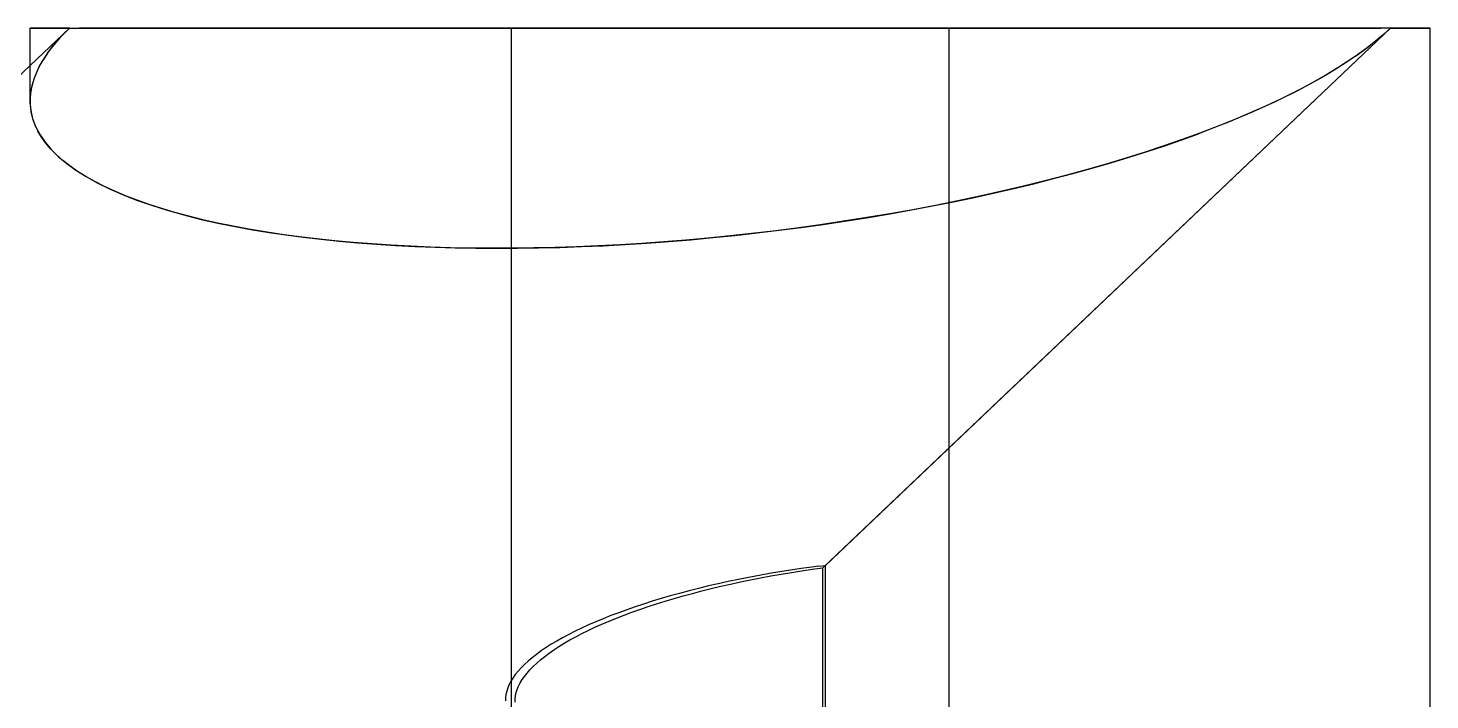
# Model space of a CAD drawing. Header units: millimetres. Extents: x -66 to 216, y -204 to 56.
# Drawn here: x 171.98 to 188, y -135.68 to -128 of the extents above; entities that cross this region are included whole.
import ezdxf

# ---------------------------------------------------------------- set-up
doc = ezdxf.new("R2010")
doc.units = ezdxf.units.MM
doc.layers.add('SIDE_YZ', color=7, linetype='Continuous')

msp = doc.modelspace()

# ---------------------------------------------------------------- linework, layer by layer
at = {"layer": 'SIDE_YZ'}
for p, q in [((166.021, -134.115), (172.451, -128)), ((166.054, -134.084), (172.451, -128)), ((172, -128.815), (172.001, -128)), ((172.014, -128), (172.001, -128)), ((172.001, -128), (172.002, -128)), ((172.001, -128.865), (172.001, -128)), ((172.002, -128), (172.014, -128)), ((172.039, -128), (172.014, -128)), ((172.014, -128), (172.04, -128)), ((172.077, -128), (172.039, -128)), ((172.04, -128), (172.078, -128)), ((172.127, -128), (172.077, -128)), ((172.078, -128), (172.129, -128)), ((172.19, -128), (172.127, -128)), ((172.129, -128), (172.192, -128)), ((172.265, -128), (172.19, -128)), ((172.192, -128), (172.267, -128)), ((172.352, -128), (172.265, -128)), ((172.267, -128), (172.355, -128)), ((172.451, -128), (172.352, -128)), ((172.451, -128), (172.354, -128.098)), ((172.355, -128), (172.454, -128)), ((172.393, -128.057), (172.451, -128)), ((172.451, -128), (172.562, -128)), ((172.454, -128), (172.566, -128)), ((172.686, -128), (172.562, -128)), ((172.566, -128), (172.689, -128)), ((172.82, -128), (172.686, -128)), ((172.689, -128), (172.824, -128)), ((172.966, -128), (172.82, -128)), ((172.824, -128), (172.97, -128)), ((173.123, -128), (172.966, -128)), ((172.97, -128), (173.128, -128)), ((173.291, -128), (173.123, -128)), ((173.128, -128), (173.296, -128)), ((173.47, -128), (173.291, -128)), ((173.296, -128), (173.475, -128)), ((173.659, -128), (173.47, -128)), ((173.475, -128), (173.664, -128)), ((173.857, -128), (173.659, -128)), ((173.664, -128), (173.863, -128)), ((174.066, -128), (173.857, -128)), ((173.863, -128), (174.072, -128)), ((174.284, -128), (174.066, -128)), ((174.072, -128), (174.29, -128)), ((174.511, -128), (174.284, -128)), ((174.29, -128), (174.518, -128)), ((174.747, -128), (174.511, -128)), ((174.518, -128), (174.754, -128)), ((174.991, -128), (174.747, -128)), ((174.754, -128), (174.998, -128)), ((175.243, -128), (174.991, -128)), ((174.998, -128), (175.25, -128)), ((175.502, -128), (175.243, -128)), ((175.25, -128), (175.51, -128)), ((175.769, -128), (175.502, -128)), ((175.51, -128), (175.776, -128)), ((176.042, -128), (175.769, -128)), ((175.776, -128), (176.05, -128)), ((176.322, -128), (176.042, -128)), ((176.05, -128), (176.33, -128)), ((176.607, -128), (176.322, -128)), ((176.33, -128), (176.615, -128)), ((176.898, -128), (176.607, -128)), ((176.615, -128), (176.906, -128)), ((177.193, -128), (176.898, -128)), ((176.906, -128), (177.202, -128)), ((177.493, -128), (177.193, -128)), ((177.202, -128), (177.502, -128)), ((177.797, -128), (177.493, -128)), ((177.504, -128), (177.5, -128)), ((177.5, -128), (177.5, -147)), ((177.502, -128), (177.806, -128)), ((177.512, -128), (177.504, -128)), ((177.524, -128), (177.512, -128)), ((177.54, -128), (177.524, -128)), ((177.56, -128), (177.54, -128)), ((177.583, -128), (177.56, -128)), ((177.61, -128), (177.583, -128)), ((177.641, -128), (177.61, -128)), ((177.676, -128), (177.641, -128)), ((177.715, -128), (177.676, -128)), ((177.757, -128), (177.715, -128)), ((177.803, -128), (177.757, -128)), ((178.105, -128), (177.797, -128)), ((177.852, -128), (177.803, -128)), ((177.806, -128), (178.114, -128)), ((177.904, -128), (177.852, -128)), ((177.96, -128), (177.904, -128)), ((178.019, -128), (177.96, -128)), ((178.081, -128), (178.019, -128)), ((178.147, -128), (178.081, -128)), ((178.415, -128), (178.105, -128)), ((178.114, -128), (178.424, -128)), ((178.215, -128), (178.147, -128)), ((178.215, -128), (178.286, -128)), ((178.286, -128), (178.359, -128)), ((178.359, -128), (178.436, -128)), ((178.728, -128), (178.415, -128)), ((178.424, -128), (178.737, -128)), ((178.436, -128), (178.514, -128)), ((178.514, -128), (178.596, -128)), ((178.596, -128), (178.679, -128)), ((178.679, -128), (178.764, -128)), ((179.043, -128), (178.728, -128)), ((178.737, -128), (179.052, -128)), ((178.764, -128), (178.852, -128)), ((178.852, -128), (178.941, -128)), ((178.941, -128), (179.032, -128)), ((179.032, -128), (179.124, -128)), ((179.36, -128), (179.043, -128)), ((179.052, -128), (179.369, -128)), ((179.124, -128), (179.218, -128)), ((179.218, -128), (179.313, -128)), ((179.313, -128), (179.409, -128)), ((179.677, -128), (179.36, -128)), ((179.369, -128), (179.686, -128)), ((179.409, -128), (179.506, -128)), ((179.506, -128), (179.604, -128)), ((179.604, -128), (179.702, -128)), ((179.995, -128), (179.677, -128)), ((179.686, -128), (180.005, -128)), ((179.702, -128), (179.801, -128)), ((179.801, -128), (179.901, -128)), ((179.901, -128), (180, -128)), ((180.314, -128), (179.995, -128)), ((180, -128), (180.099, -128)), ((180.005, -128), (180.323, -128)), ((180.099, -128), (180.199, -128)), ((180.199, -128), (180.298, -128)), ((180.298, -128), (180.396, -128)), ((180.631, -128), (180.314, -128)), ((180.323, -128), (180.64, -128)), ((180.396, -128), (180.494, -128)), ((180.494, -128), (180.591, -128)), ((180.591, -128), (180.687, -128)), ((180.948, -128), (180.631, -128)), ((180.64, -128), (180.957, -128)), ((180.687, -128), (180.782, -128)), ((180.782, -128), (180.876, -128)), ((180.876, -128), (180.968, -128)), ((181.263, -128), (180.948, -128)), ((180.957, -128), (181.272, -128)), ((180.968, -128), (181.059, -128)), ((181.059, -134.172), (187.549, -128)), ((181.059, -128), (181.148, -128)), ((181.089, -134.144), (187.549, -128)), ((181.148, -128), (181.236, -128)), ((181.236, -128), (181.321, -128)), ((181.576, -128), (181.263, -128)), ((181.272, -128), (181.585, -128)), ((181.321, -128), (181.404, -128)), ((181.404, -128), (181.486, -128)), ((181.486, -128), (181.564, -128)), ((181.564, -128), (181.641, -128)), ((181.886, -128), (181.576, -128)), ((181.585, -128), (181.895, -128)), ((181.641, -128), (181.714, -128)), ((181.714, -128), (181.785, -128)), ((181.785, -128), (181.853, -128)), ((181.853, -128), (181.919, -128)), ((182.194, -128), (181.886, -128)), ((181.895, -128), (182.203, -128)), ((181.919, -128), (181.981, -128)), ((181.981, -128), (182.04, -128)), ((182.04, -128), (182.096, -128)), ((182.096, -128), (182.148, -128)), ((182.148, -128), (182.197, -128)), ((182.498, -128), (182.194, -128)), ((182.197, -128), (182.243, -128)), ((182.203, -128), (182.507, -128)), ((182.243, -128), (182.285, -128)), ((182.285, -128), (182.324, -128)), ((182.324, -128), (182.359, -128)), ((182.359, -128), (182.39, -128)), ((182.39, -128), (182.417, -128)), ((182.417, -128), (182.44, -128)), ((182.44, -128), (182.46, -128)), ((182.46, -128), (182.476, -128)), ((182.476, -128), (182.488, -128)), ((182.488, -128), (182.496, -128)), ((182.496, -128), (182.5, -128)), ((182.798, -128), (182.498, -128)), ((182.5, -128), (182.5, -147)), ((182.507, -128), (182.807, -128)), ((183.094, -128), (182.798, -128)), ((182.807, -128), (183.102, -128)), ((183.385, -128), (183.094, -128)), ((183.102, -128), (183.393, -128)), ((183.67, -128), (183.385, -128)), ((183.393, -128), (183.678, -128)), ((183.95, -128), (183.67, -128)), ((183.678, -128), (183.958, -128)), ((184.224, -128), (183.95, -128)), ((183.958, -128), (184.231, -128)), ((184.49, -128), (184.224, -128)), ((184.231, -128), (184.498, -128)), ((184.75, -128), (184.49, -128)), ((184.498, -128), (184.757, -128)), ((185.002, -128), (184.75, -128)), ((184.757, -128), (185.009, -128)), ((185.246, -128), (185.002, -128)), ((185.009, -128), (185.253, -128)), ((185.482, -128), (185.246, -128)), ((185.253, -128), (185.489, -128)), ((185.71, -128), (185.482, -128)), ((185.489, -128), (185.716, -128)), ((185.928, -128), (185.71, -128)), ((185.716, -128), (185.934, -128)), ((186.137, -128), (185.928, -128)), ((185.934, -128), (186.143, -128)), ((186.336, -128), (186.137, -128)), ((186.143, -128), (186.341, -128)), ((186.525, -128), (186.336, -128)), ((186.341, -128), (186.53, -128)), ((186.704, -128), (186.525, -128)), ((186.53, -128), (186.709, -128)), ((186.872, -128), (186.704, -128)), ((186.709, -128), (186.877, -128)), ((187.03, -128), (186.872, -128)), ((186.877, -128), (187.034, -128)), ((187.176, -128), (187.03, -128)), ((187.034, -128), (187.18, -128)), ((187.311, -128), (187.176, -128)), ((187.18, -128), (187.314, -128)), ((187.434, -128), (187.311, -128)), ((187.314, -128), (187.438, -128)), ((187.549, -128), (187.432, -128.105)), ((187.546, -128), (187.434, -128)), ((187.549, -128), (187.438, -128)), ((187.468, -128.074), (187.549, -128)), ((187.645, -128), (187.546, -128)), ((187.549, -128), (187.648, -128)), ((187.733, -128), (187.645, -128)), ((187.648, -128), (187.735, -128)), ((187.808, -128), (187.733, -128)), ((187.735, -128), (187.81, -128)), ((187.871, -128), (187.808, -128)), ((187.81, -128), (187.873, -128)), ((187.922, -128), (187.871, -128)), ((187.873, -128), (187.923, -128)), ((187.96, -128), (187.922, -128)), ((187.923, -128), (187.961, -128)), ((187.986, -128), (187.96, -128)), ((187.961, -128), (187.986, -128)), ((187.986, -128), (187.999, -128)), ((187.998, -128), (187.986, -128)), ((187.999, -128), (187.998, -128)), ((187.999, -143.2), (187.999, -128)), ((172.354, -128.098), (172.268, -128.196)), ((172.34, -128.113), (172.271, -128.193)), ((172.393, -128.057), (172.34, -128.113)), ((187.381, -128.147), (187.28, -128.227)), ((187.432, -128.105), (187.302, -128.209)), ((187.468, -128.074), (187.381, -128.147)), ((172.194, -128.294), (172.132, -128.391)), ((172.209, -128.272), (172.156, -128.351)), ((172.194, -128.294), (172.268, -128.196)), ((172.271, -128.193), (172.209, -128.272)), ((187.16, -128.314), (187.005, -128.417)), ((187.172, -128.306), (187.056, -128.384)), ((187.16, -128.314), (187.302, -128.209)), ((187.28, -128.227), (187.172, -128.306)), ((172.081, -128.488), (172.043, -128.584)), ((172.11, -128.43), (172.072, -128.508)), ((172.132, -128.391), (172.081, -128.488)), ((172.156, -128.351), (172.11, -128.43)), ((186.934, -128.463), (186.804, -128.541)), ((187.005, -128.417), (186.839, -128.52)), ((187.056, -128.384), (186.934, -128.463)), ((172.043, -128.584), (172.017, -128.679)), ((172.042, -128.585), (172.02, -128.662)), ((172.072, -128.508), (172.042, -128.585)), ((186.66, -128.623), (186.47, -128.724)), ((186.668, -128.618), (186.525, -128.695)), ((186.839, -128.52), (186.66, -128.623)), ((186.804, -128.541), (186.668, -128.618)), ((172.006, -128.739), (172, -128.815)), ((172.003, -128.773), (172.001, -128.865)), ((172.017, -128.679), (172.003, -128.773)), ((172.02, -128.662), (172.006, -128.739)), ((186.376, -128.771), (186.22, -128.846)), ((186.47, -128.724), (186.289, -128.813)), ((186.525, -128.695), (186.376, -128.771)), ((172, -128.815), (172.002, -128.889)), ((172.001, -128.865), (172.011, -128.957)), ((172.002, -128.889), (172.012, -128.963)), ((172.011, -128.957), (172.033, -129.047)), ((172.012, -128.963), (172.03, -129.036)), ((186.059, -128.921), (185.891, -128.994)), ((186.119, -128.893), (185.941, -128.972)), ((186.22, -128.846), (186.059, -128.921)), ((186.289, -128.813), (186.119, -128.893)), ((172.03, -129.036), (172.056, -129.108)), ((172.033, -129.047), (172.068, -129.135)), ((172.056, -129.108), (172.089, -129.179)), ((185.567, -129.127), (185.37, -129.202)), ((185.717, -129.067), (185.537, -129.138)), ((185.757, -129.05), (185.567, -129.127)), ((185.891, -128.994), (185.717, -129.067)), ((185.941, -128.972), (185.757, -129.05)), ((172.068, -129.135), (172.114, -129.222)), ((172.131, -129.249), (172.089, -129.179)), ((172.114, -129.222), (172.173, -129.307)), ((172.181, -129.317), (172.131, -129.249)), ((185.167, -129.276), (184.958, -129.348)), ((184.967, -129.346), (185.162, -129.278)), ((185.162, -129.278), (185.352, -129.209)), ((185.37, -129.202), (185.167, -129.276)), ((185.537, -129.138), (185.352, -129.209)), ((172.173, -129.307), (172.243, -129.39)), ((172.238, -129.384), (172.181, -129.317)), ((172.303, -129.45), (172.238, -129.384)), ((172.243, -129.39), (172.325, -129.471)), ((172.376, -129.515), (172.303, -129.45)), ((184.744, -129.419), (184.524, -129.489)), ((184.561, -129.477), (184.766, -129.412)), ((184.958, -129.348), (184.744, -129.419)), ((184.766, -129.412), (184.967, -129.346)), ((172.325, -129.471), (172.419, -129.549)), ((172.456, -129.577), (172.376, -129.515)), ((172.419, -129.549), (172.524, -129.625)), ((172.544, -129.639), (172.456, -129.577)), ((183.919, -129.664), (184.137, -129.603)), ((184.299, -129.556), (184.069, -129.622)), ((184.137, -129.603), (184.352, -129.541)), ((184.524, -129.489), (184.299, -129.556)), ((184.352, -129.541), (184.561, -129.477)), ((172.524, -129.625), (172.641, -129.699)), ((172.639, -129.698), (172.544, -129.639)), ((172.741, -129.756), (172.639, -129.698)), ((172.641, -129.699), (172.768, -129.77)), ((172.851, -129.812), (172.741, -129.756)), ((172.768, -129.77), (172.907, -129.839)), ((183.596, -129.748), (183.353, -129.809)), ((183.472, -129.78), (183.697, -129.722)), ((183.835, -129.686), (183.596, -129.748)), ((183.697, -129.722), (183.919, -129.664)), ((184.069, -129.622), (183.835, -129.686)), ((172.968, -129.867), (172.851, -129.812)), ((172.907, -129.839), (173.057, -129.905)), ((173.092, -129.919), (172.968, -129.867)), ((173.057, -129.905), (173.217, -129.967)), ((173.223, -129.97), (173.092, -129.919)), ((182.856, -129.923), (182.602, -129.976)), ((182.775, -129.94), (183.01, -129.888)), ((183.106, -129.867), (182.856, -129.923)), ((183.01, -129.888), (183.242, -129.835)), ((183.353, -129.809), (183.106, -129.867)), ((183.242, -129.835), (183.472, -129.78)), ((173.217, -129.967), (173.387, -130.027)), ((173.361, -130.018), (173.223, -129.97)), ((173.505, -130.065), (173.361, -130.018)), ((173.387, -130.027), (173.568, -130.084)), ((173.656, -130.109), (173.505, -130.065)), ((173.568, -130.084), (173.758, -130.137)), ((181.808, -130.127), (182.053, -130.083)), ((182.087, -130.077), (181.825, -130.124)), ((182.053, -130.083), (182.296, -130.038)), ((182.346, -130.028), (182.087, -130.077)), ((182.296, -130.038), (182.536, -129.99)), ((182.602, -129.976), (182.346, -130.028)), ((182.536, -129.99), (182.775, -129.94)), ((173.813, -130.152), (173.656, -130.109)), ((173.758, -130.137), (173.957, -130.188)), ((173.976, -130.192), (173.813, -130.152)), ((173.957, -130.188), (174.166, -130.235)), ((174.145, -130.23), (173.976, -130.192)), ((174.32, -130.266), (174.145, -130.23)), ((174.166, -130.235), (174.362, -130.274)), ((181.029, -130.25), (180.761, -130.287)), ((180.812, -130.28), (181.063, -130.245)), ((181.296, -130.21), (181.029, -130.25)), ((181.063, -130.245), (181.312, -130.208)), ((181.562, -130.168), (181.296, -130.21)), ((181.312, -130.208), (181.561, -130.169)), ((181.561, -130.169), (181.808, -130.127)), ((181.825, -130.124), (181.562, -130.168)), ((174.501, -130.3), (174.32, -130.266)), ((174.362, -130.274), (174.544, -130.307)), ((174.687, -130.331), (174.501, -130.3)), ((174.544, -130.307), (174.731, -130.338)), ((174.878, -130.36), (174.687, -130.331)), ((174.731, -130.338), (174.924, -130.366)), ((175.075, -130.387), (174.878, -130.36)), ((174.924, -130.366), (175.121, -130.392)), ((175.277, -130.411), (175.075, -130.387)), ((175.121, -130.392), (175.324, -130.416)), ((175.483, -130.433), (175.277, -130.411)), ((179.747, -130.402), (179.495, -130.425)), ((179.551, -130.42), (179.803, -130.397)), ((180, -130.377), (179.747, -130.402)), ((179.803, -130.397), (180.056, -130.371)), ((180.246, -130.35), (180, -130.377)), ((180.056, -130.371), (180.308, -130.343)), ((180.492, -130.321), (180.246, -130.35)), ((180.308, -130.343), (180.56, -130.313)), ((180.761, -130.287), (180.492, -130.321)), ((180.56, -130.313), (180.812, -130.28)), ((175.324, -130.416), (175.531, -130.437)), ((175.693, -130.452), (175.483, -130.433)), ((175.531, -130.437), (175.743, -130.456)), ((175.909, -130.469), (175.693, -130.452)), ((175.743, -130.456), (175.959, -130.473)), ((176.128, -130.484), (175.909, -130.469)), ((175.959, -130.473), (176.178, -130.487)), ((176.351, -130.496), (176.128, -130.484)), ((176.178, -130.487), (176.402, -130.498)), ((176.577, -130.505), (176.351, -130.496)), ((176.402, -130.498), (176.629, -130.507)), ((176.807, -130.512), (176.577, -130.505)), ((176.629, -130.507), (176.86, -130.514)), ((177.04, -130.517), (176.807, -130.512)), ((176.86, -130.514), (177.094, -130.518)), ((177.277, -130.519), (177.04, -130.517)), ((177.094, -130.518), (177.33, -130.519)), ((177.515, -130.518), (177.277, -130.519)), ((177.33, -130.519), (177.57, -130.518)), ((177.757, -130.515), (177.515, -130.518)), ((177.57, -130.518), (177.812, -130.514)), ((178, -130.51), (177.757, -130.515)), ((177.812, -130.514), (178.055, -130.508)), ((178.246, -130.502), (178, -130.51)), ((178.055, -130.508), (178.301, -130.5)), ((178.493, -130.491), (178.246, -130.502)), ((178.301, -130.5), (178.549, -130.489)), ((178.742, -130.478), (178.493, -130.491)), ((178.549, -130.489), (178.798, -130.475)), ((178.992, -130.463), (178.742, -130.478)), ((178.798, -130.475), (179.048, -130.459)), ((179.243, -130.445), (178.992, -130.463)), ((179.048, -130.459), (179.299, -130.441)), ((179.495, -130.425), (179.243, -130.445)), ((179.299, -130.441), (179.551, -130.42)), ((180.45, -134.238), (180.331, -134.259)), ((180.57, -134.218), (180.45, -134.238)), ((180.465, -134.265), (180.583, -134.245)), ((180.69, -134.199), (180.57, -134.218)), ((180.583, -134.245), (180.701, -134.225)), ((180.812, -134.181), (180.69, -134.199)), ((180.701, -134.225), (180.82, -134.206)), ((180.934, -134.164), (180.812, -134.181)), ((180.82, -134.206), (180.939, -134.189)), ((181.011, -134.153), (180.934, -134.164)), ((180.939, -134.189), (181.059, -134.172)), ((181.011, -134.153), (181.089, -134.144)), ((181.059, -143.2), (181.059, -134.172)), ((181.089, -143.2), (181.089, -134.144)), ((179.641, -134.407), (179.531, -134.435)), ((179.752, -134.38), (179.641, -134.407)), ((179.676, -134.436), (179.785, -134.409)), ((179.865, -134.354), (179.752, -134.38)), ((179.785, -134.409), (179.895, -134.383)), ((179.98, -134.329), (179.865, -134.354)), ((179.895, -134.383), (180.006, -134.358)), ((180.095, -134.305), (179.98, -134.329)), ((180.006, -134.358), (180.119, -134.333)), ((180.212, -134.282), (180.095, -134.305)), ((180.119, -134.333), (180.233, -134.31)), ((180.331, -134.259), (180.212, -134.282)), ((180.233, -134.31), (180.349, -134.287)), ((180.349, -134.287), (180.465, -134.265)), ((179.111, -134.554), (179.012, -134.586)), ((179.213, -134.523), (179.111, -134.554)), ((179.161, -134.583), (179.26, -134.553)), ((179.317, -134.493), (179.213, -134.523)), ((179.26, -134.553), (179.361, -134.522)), ((179.423, -134.464), (179.317, -134.493)), ((179.361, -134.522), (179.464, -134.493)), ((179.531, -134.435), (179.423, -134.464)), ((179.464, -134.493), (179.569, -134.464)), ((179.569, -134.464), (179.676, -134.436)), ((178.637, -134.719), (178.549, -134.754)), ((178.727, -134.685), (178.637, -134.719)), ((178.701, -134.747), (178.788, -134.713)), ((178.819, -134.651), (178.727, -134.685)), ((178.788, -134.713), (178.878, -134.68)), ((178.914, -134.618), (178.819, -134.651)), ((178.878, -134.68), (178.97, -134.647)), ((179.012, -134.586), (178.914, -134.618)), ((178.97, -134.647), (179.065, -134.615)), ((179.065, -134.615), (179.161, -134.583)), ((178.228, -134.897), (178.156, -134.934)), ((178.304, -134.861), (178.228, -134.897)), ((178.383, -134.825), (178.304, -134.861)), ((178.306, -134.924), (178.38, -134.888)), ((178.38, -134.888), (178.456, -134.852)), ((178.465, -134.789), (178.383, -134.825)), ((178.456, -134.852), (178.535, -134.817)), ((178.549, -134.754), (178.465, -134.789)), ((178.535, -134.817), (178.617, -134.782)), ((178.617, -134.782), (178.701, -134.747)), ((177.957, -135.047), (177.897, -135.085)), ((178.02, -135.009), (177.957, -135.047)), ((178.086, -134.972), (178.02, -135.009)), ((178.044, -135.072), (178.105, -135.034)), ((178.156, -134.934), (178.086, -134.972)), ((178.105, -135.034), (178.169, -134.997)), ((178.169, -134.997), (178.236, -134.96)), ((178.236, -134.96), (178.306, -134.924)), ((177.739, -135.2), (177.693, -135.239)), ((177.788, -135.162), (177.739, -135.2)), ((177.841, -135.123), (177.788, -135.162)), ((177.834, -135.223), (177.882, -135.185)), ((177.897, -135.085), (177.841, -135.123)), ((177.882, -135.185), (177.933, -135.147)), ((177.933, -135.147), (177.987, -135.109)), ((177.987, -135.109), (178.044, -135.072)), ((177.577, -135.355), (177.546, -135.393)), ((177.612, -135.316), (177.577, -135.355)), ((177.651, -135.278), (177.612, -135.316)), ((177.65, -135.413), (177.68, -135.375)), ((177.693, -135.239), (177.651, -135.278)), ((177.68, -135.375), (177.713, -135.337)), ((177.713, -135.337), (177.75, -135.299)), ((177.75, -135.299), (177.791, -135.261)), ((177.791, -135.261), (177.834, -135.223)), ((177.476, -135.508), (177.46, -135.546)), ((177.495, -135.47), (177.476, -135.508)), ((177.519, -135.432), (177.495, -135.47)), ((177.546, -135.393), (177.519, -135.432)), ((177.568, -135.563), (177.583, -135.525)), ((177.583, -135.525), (177.602, -135.488)), ((177.602, -135.488), (177.624, -135.45)), ((177.624, -135.45), (177.65, -135.413)), ((177.439, -135.621), (177.435, -135.658)), ((177.435, -135.658), (177.435, -135.694)), ((177.448, -135.584), (177.439, -135.621)), ((177.46, -135.546), (177.448, -135.584)), ((177.545, -135.672), (177.549, -135.636)), ((177.545, -135.708), (177.545, -135.672)), ((177.549, -135.636), (177.557, -135.599)), ((177.557, -135.599), (177.568, -135.563))]:
    msp.add_line(p, q, dxfattribs=at)

doc.saveas('drawing.dxf')
